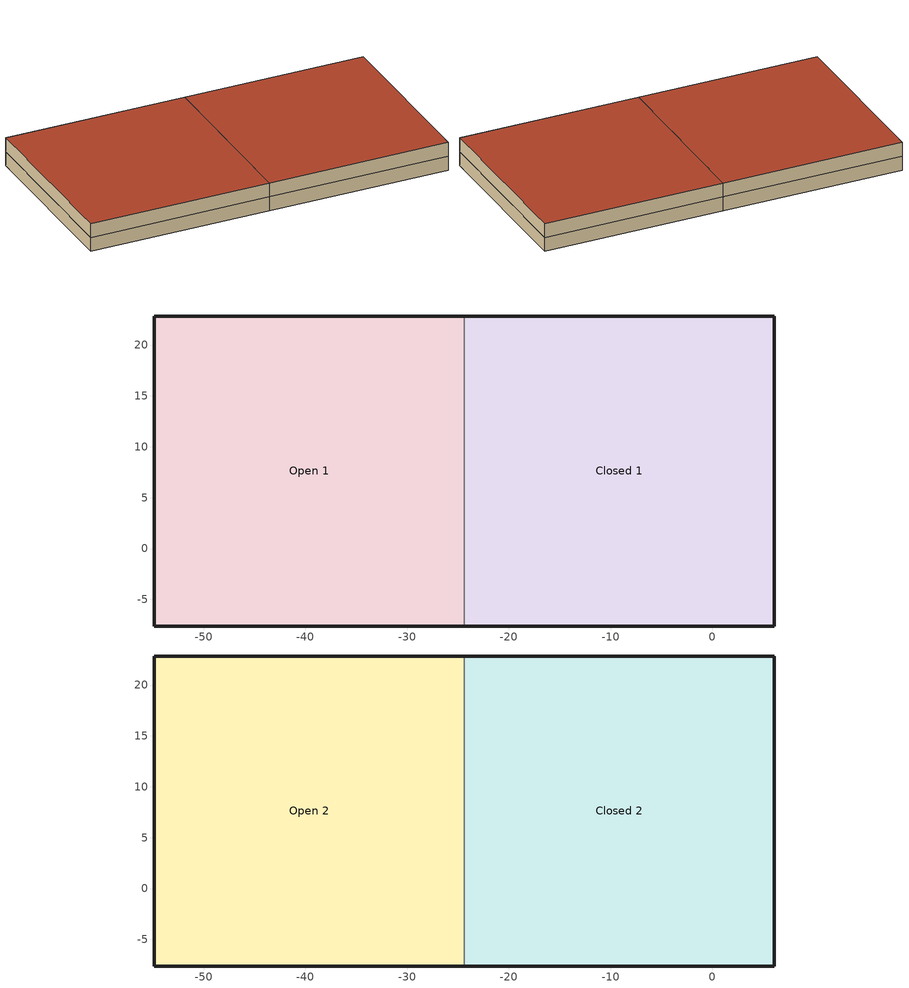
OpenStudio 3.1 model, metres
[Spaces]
Open 1
 floor ground: -24.38,22.86 -24.38,-7.62 -54.86,-7.62 -54.86,22.86 z0
 wall outside: -24.38,22.86 -54.86,22.86 -54.86,-7.62 -24.38,-7.62 z0:2.44
 wall to Closed 1: -24.38,-7.62 -24.38,22.86 z0:2.44
Closed 1
 floor ground: 6.1,22.86 6.1,-7.62 -24.38,-7.62 -24.38,22.86 z0
 wall outside: -24.38,-7.62 6.1,-7.62 6.1,22.86 -24.38,22.86 z0:2.44
Open 2
 floor to Open 1 (AirWall): -24.38,22.86 -24.38,-7.62 -54.86,-7.62 -54.86,22.86 z2.44
 wall outside: -24.38,22.86 -54.86,22.86 -54.86,-7.62 -24.38,-7.62 z2.44:4.88
 wall to Closed 2: -24.38,-7.62 -24.38,22.86 z2.44:4.88
 roof outside: -54.86,22.86 -54.86,-7.62 -24.38,-7.62 -24.38,22.86 z4.88
Closed 2
 floor to Closed 1: 6.1,22.86 6.1,-7.62 -24.38,-7.62 -24.38,22.86 z2.44
 wall outside: -24.38,-7.62 6.1,-7.62 6.1,22.86 -24.38,22.86 z2.44:4.88
 roof outside: -24.38,22.86 -24.38,-7.62 6.1,-7.62 6.1,22.86 z4.88
[Building]
Building 1: North Axis {deg}=-0
[Site]
Site 1
[Construction:AirBoundary]
AirWall: 0
[Space]
Name | Building Story
Closed 1; Open 1 | Story 1
Closed 2; Open 2 | Story 2
[BuildingStory] Nominal Floor to Floor Height {m}=2.4384; Nominal Floor to Ceiling Height {m}=2.4384
Name | Nominal Z Coordinate {m}
Story 1 | 0
Story 2 | 2.4384
